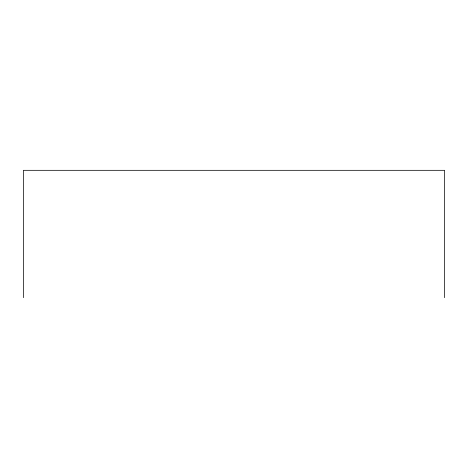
<?xml version="1.0" encoding="UTF-8"?>
<svg xmlns="http://www.w3.org/2000/svg" width="468" height="468" viewBox="0 0 468 468"><rect width="100%" height="100%" fill="white"/><g stroke="black" fill="none" stroke-linecap="round" stroke-linejoin="round"><path stroke-width="0.7" d="M444.6 297.677L444.6 170.323L23.4 170.323L23.4 297.677"/></g></svg>
